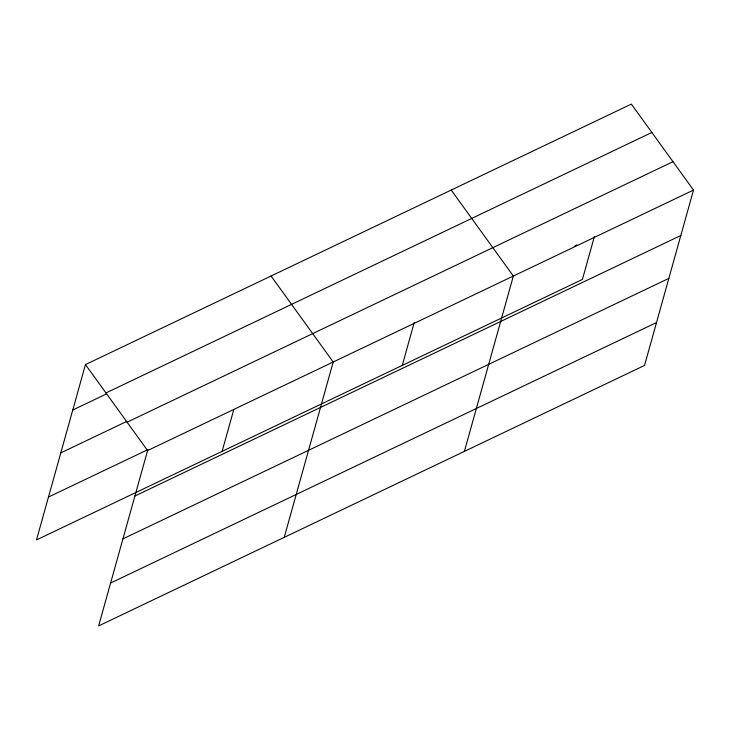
<?xml version="1.0" encoding="UTF-8"?>
<svg xmlns="http://www.w3.org/2000/svg" width="730" height="730" viewBox="0 0 730 730"><rect width="100%" height="100%" fill="white"/><g stroke="black" fill="none" stroke-linecap="round" stroke-linejoin="round"><path stroke-width="1.09" d="M693.5 190.083L147.588 450.565L98.632 625.911L644.544 365.42L693.5 190.083L631.368 104.089L85.456 364.58L36.5 539.917L582.412 279.435L594.384 236.566M222.112 451.35L233.782 409.557M284.244 537.344L333.199 361.998L271.067 276.013M402.266 365.392L414.229 322.523M464.389 451.386L513.345 276.04L451.222 190.055M105.96 392.95L651.872 132.468M72.772 410.014L106.607 393.871M60.8 452.883L126.427 421.566M127.084 422.186L672.996 161.704M48.472 497.048L147.944 449.589M574.82 245.901L576.883 244.915M134.895 496.008L680.816 235.516M122.932 538.877L668.844 278.385M110.595 583.042L656.516 322.55M85.456 364.58L147.588 450.565"/></g></svg>
